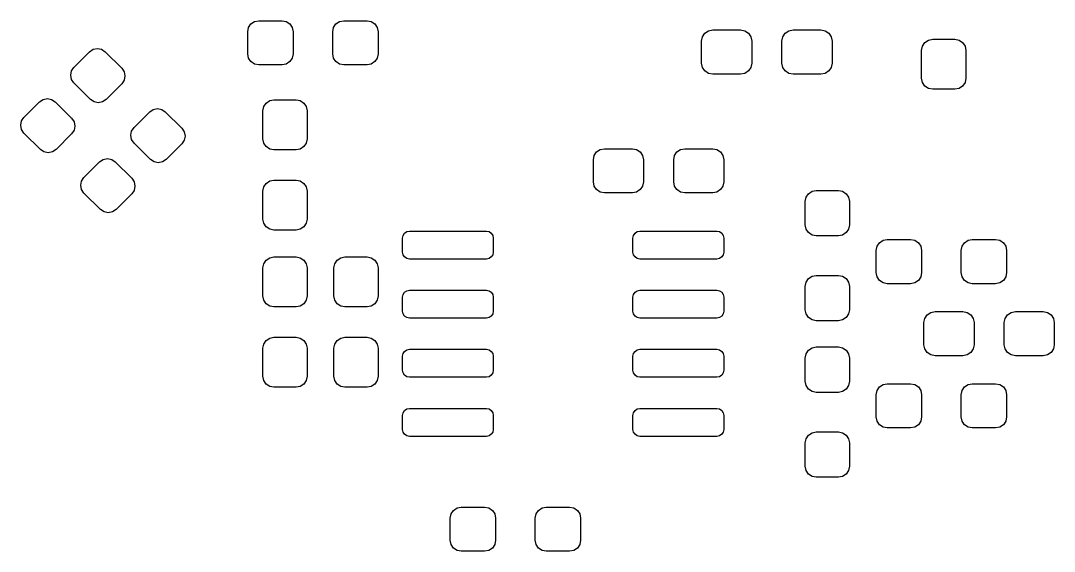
# Model space of a CAD drawing. Extents: x 102.9 to 148.3, y -104.1 to -77.3.
# Drawn here: x 126.12 to 148.32, y -104.12 to -92.72 of the extents above; entities that cross this region are included whole.
import ezdxf

# ---------------------------------------------------------------- set-up
doc = ezdxf.new("R2010")
doc.units = 0
doc.layers.add('BLACK', color=7, linetype='CONTINUOUS')

msp = doc.modelspace()

# ---------------------------------------------------------------- linework, layer by layer
at = {"layer": 'BLACK', "linetype": 'CONTINUOUS'}
for p, q in [((131.018079, -92.871613), (131.069562, -92.794562)), ((131.069562, -92.794562), (131.146613, -92.743079)), ((131.146613, -92.743079), (131.2375, -92.725)), ((131.2375, -92.725), (131.7375, -92.725)), ((131.7375, -92.725), (131.828387, -92.743079)), ((131.828387, -92.743079), (131.905438, -92.794562)), ((131.905438, -92.794562), (131.956921, -92.871613)), ((132.843079, -92.871613), (132.894562, -92.794562)), ((132.894562, -92.794562), (132.971613, -92.743079)), ((132.971613, -92.743079), (133.0625, -92.725)), ((133.0625, -92.725), (133.5625, -92.725)), ((133.5625, -92.725), (133.653387, -92.743079)), ((133.653387, -92.743079), (133.730438, -92.794562)), ((133.730438, -92.794562), (133.781921, -92.871613)), ((131, -92.9625), (131.018079, -92.871613)), ((131, -93.4375), (131, -92.9625)), ((131.956921, -92.871613), (131.975, -92.9625)), ((131.975, -92.9625), (131.975, -93.4375)), ((132.825, -92.9625), (132.843079, -92.871613)), ((132.825, -93.4375), (132.825, -92.9625)), ((133.781921, -92.871613), (133.8, -92.9625)), ((133.8, -92.9625), (133.8, -93.4375)), ((140.768079, -93.071613), (140.819562, -92.994562)), ((140.819562, -92.994562), (140.896613, -92.943079)), ((140.896613, -92.943079), (140.9875, -92.925)), ((140.9875, -92.925), (141.5875, -92.925)), ((141.5875, -92.925), (141.678387, -92.943079)), ((141.678387, -92.943079), (141.755438, -92.994562)), ((141.755438, -92.994562), (141.806921, -93.071613)), ((142.493079, -93.071613), (142.544562, -92.994562)), ((142.544562, -92.994562), (142.621613, -92.943079)), ((142.621613, -92.943079), (142.7125, -92.925)), ((142.7125, -92.925), (143.3125, -92.925)), ((143.3125, -92.925), (143.403387, -92.943079)), ((143.403387, -92.943079), (143.480438, -92.994562)), ((143.480438, -92.994562), (143.531921, -93.071613)), ((140.75, -93.1625), (140.768079, -93.071613)), ((140.75, -93.6375), (140.75, -93.1625)), ((141.806921, -93.071613), (141.825, -93.1625)), ((141.825, -93.1625), (141.825, -93.6375)), ((142.475, -93.1625), (142.493079, -93.071613)), ((142.475, -93.6375), (142.475, -93.1625)), ((143.531921, -93.071613), (143.55, -93.1625)), ((143.55, -93.1625), (143.55, -93.6375)), ((145.493079, -93.271613), (145.544562, -93.194562)), ((145.544562, -93.194562), (145.621613, -93.143079)), ((145.621613, -93.143079), (145.7125, -93.125)), ((145.7125, -93.125), (146.1875, -93.125)), ((146.1875, -93.125), (146.278387, -93.143079)), ((146.278387, -93.143079), (146.355438, -93.194562)), ((146.355438, -93.194562), (146.406921, -93.271613)), ((127.267113, -93.727988), (127.602988, -93.392113)), ((127.602988, -93.392113), (127.680039, -93.34063)), ((127.680039, -93.34063), (127.770926, -93.32255)), ((127.770926, -93.32255), (127.861813, -93.34063)), ((127.861813, -93.34063), (127.938864, -93.392113)), ((127.938864, -93.392113), (128.292417, -93.745666)), ((131.018079, -93.528387), (131, -93.4375)), ((131.975, -93.4375), (131.956921, -93.528387)), ((132.843079, -93.528387), (132.825, -93.4375)), ((133.8, -93.4375), (133.781921, -93.528387)), ((145.475, -93.3625), (145.493079, -93.271613)), ((145.475, -93.9625), (145.475, -93.3625)), ((146.406921, -93.271613), (146.425, -93.3625)), ((146.425, -93.3625), (146.425, -93.9625)), ((131.069562, -93.605438), (131.018079, -93.528387)), ((131.146613, -93.656921), (131.069562, -93.605438)), ((131.2375, -93.675), (131.146613, -93.656921)), ((131.7375, -93.675), (131.2375, -93.675)), ((131.828387, -93.656921), (131.7375, -93.675)), ((131.905438, -93.605438), (131.828387, -93.656921)), ((131.956921, -93.528387), (131.905438, -93.605438)), ((132.894562, -93.605438), (132.843079, -93.528387)), ((132.971613, -93.656921), (132.894562, -93.605438)), ((133.0625, -93.675), (132.971613, -93.656921)), ((133.5625, -93.675), (133.0625, -93.675)), ((133.653387, -93.656921), (133.5625, -93.675)), ((133.730438, -93.605438), (133.653387, -93.656921)), ((133.781921, -93.528387), (133.730438, -93.605438)), ((140.768079, -93.728387), (140.75, -93.6375)), ((141.825, -93.6375), (141.806921, -93.728387)), ((142.493079, -93.728387), (142.475, -93.6375)), ((143.55, -93.6375), (143.531921, -93.728387)), ((127.19755, -93.895926), (127.21563, -93.805039)), ((127.21563, -93.986813), (127.19755, -93.895926)), ((127.21563, -93.805039), (127.267113, -93.727988)), ((128.292417, -93.745666), (128.3439, -93.822717)), ((128.3439, -93.822717), (128.36198, -93.913604)), ((128.36198, -93.913604), (128.3439, -94.004491)), ((140.819562, -93.805438), (140.768079, -93.728387)), ((140.896613, -93.856921), (140.819562, -93.805438)), ((140.9875, -93.875), (140.896613, -93.856921)), ((141.5875, -93.875), (140.9875, -93.875)), ((141.678387, -93.856921), (141.5875, -93.875)), ((141.755438, -93.805438), (141.678387, -93.856921)), ((141.806921, -93.728387), (141.755438, -93.805438)), ((142.544562, -93.805438), (142.493079, -93.728387)), ((142.621613, -93.856921), (142.544562, -93.805438)), ((142.7125, -93.875), (142.621613, -93.856921)), ((143.3125, -93.875), (142.7125, -93.875)), ((143.403387, -93.856921), (143.3125, -93.875)), ((143.480438, -93.805438), (143.403387, -93.856921)), ((143.531921, -93.728387), (143.480438, -93.805438)), ((127.267113, -94.063864), (127.21563, -93.986813)), ((127.620666, -94.417417), (127.267113, -94.063864)), ((128.292417, -94.081542), (127.956542, -94.417417)), ((128.3439, -94.004491), (128.292417, -94.081542)), ((145.493079, -94.053387), (145.475, -93.9625)), ((145.544562, -94.130438), (145.493079, -94.053387)), ((145.621613, -94.181921), (145.544562, -94.130438)), ((146.355438, -94.130438), (146.278387, -94.181921)), ((146.406921, -94.053387), (146.355438, -94.130438)), ((146.425, -93.9625), (146.406921, -94.053387)), ((145.7125, -94.2), (145.621613, -94.181921)), ((146.1875, -94.2), (145.7125, -94.2)), ((146.278387, -94.181921), (146.1875, -94.2)), ((126.192113, -94.802988), (126.527988, -94.467113)), ((126.527988, -94.467113), (126.605039, -94.41563)), ((126.605039, -94.41563), (126.695926, -94.39755)), ((126.695926, -94.39755), (126.786813, -94.41563)), ((126.786813, -94.41563), (126.863864, -94.467113)), ((126.863864, -94.467113), (127.217417, -94.820666)), ((127.697717, -94.4689), (127.620666, -94.417417)), ((127.788604, -94.48698), (127.697717, -94.4689)), ((127.879491, -94.4689), (127.788604, -94.48698)), ((127.956542, -94.417417), (127.879491, -94.4689)), ((131.325, -94.6625), (131.343079, -94.571613)), ((131.343079, -94.571613), (131.394562, -94.494562)), ((131.394562, -94.494562), (131.471613, -94.443079)), ((131.471613, -94.443079), (131.5625, -94.425)), ((131.5625, -94.425), (132.0375, -94.425)), ((132.0375, -94.425), (132.128387, -94.443079)), ((132.128387, -94.443079), (132.205438, -94.494562)), ((132.205438, -94.494562), (132.256921, -94.571613)), ((132.256921, -94.571613), (132.275, -94.6625)), ((126.14063, -94.880039), (126.192113, -94.802988)), ((128.557583, -95.018458), (128.893458, -94.682583)), ((128.893458, -94.682583), (128.970509, -94.6311)), ((128.970509, -94.6311), (129.061396, -94.61302)), ((129.061396, -94.61302), (129.152283, -94.6311)), ((129.152283, -94.6311), (129.229334, -94.682583)), ((129.229334, -94.682583), (129.582887, -95.036136)), ((131.325, -95.2625), (131.325, -94.6625)), ((132.275, -94.6625), (132.275, -95.2625)), ((126.12255, -94.970926), (126.14063, -94.880039)), ((126.14063, -95.061813), (126.12255, -94.970926)), ((127.217417, -94.820666), (127.2689, -94.897717)), ((127.2689, -94.897717), (127.28698, -94.988604)), ((127.28698, -94.988604), (127.2689, -95.079491)), ((128.5061, -95.095509), (128.557583, -95.018458)), ((126.192113, -95.138864), (126.14063, -95.061813)), ((126.545666, -95.492417), (126.192113, -95.138864)), ((127.217417, -95.156542), (126.881542, -95.492417)), ((127.2689, -95.079491), (127.217417, -95.156542)), ((128.48802, -95.186396), (128.5061, -95.095509)), ((128.5061, -95.277283), (128.48802, -95.186396)), ((129.582887, -95.036136), (129.63437, -95.113187)), ((129.63437, -95.113187), (129.65245, -95.204074)), ((129.65245, -95.204074), (129.63437, -95.294961)), ((128.557583, -95.354334), (128.5061, -95.277283)), ((128.911136, -95.707887), (128.557583, -95.354334)), ((129.582887, -95.372012), (129.247012, -95.707887)), ((129.63437, -95.294961), (129.582887, -95.372012)), ((131.343079, -95.353387), (131.325, -95.2625)), ((131.394562, -95.430438), (131.343079, -95.353387)), ((131.471613, -95.481921), (131.394562, -95.430438)), ((132.205438, -95.430438), (132.128387, -95.481921)), ((132.256921, -95.353387), (132.205438, -95.430438)), ((132.275, -95.2625), (132.256921, -95.353387)), ((126.622717, -95.5439), (126.545666, -95.492417)), ((126.713604, -95.56198), (126.622717, -95.5439)), ((126.804491, -95.5439), (126.713604, -95.56198)), ((126.881542, -95.492417), (126.804491, -95.5439)), ((127.895509, -95.7061), (127.986396, -95.68802)), ((127.986396, -95.68802), (128.077283, -95.7061)), ((131.5625, -95.5), (131.471613, -95.481921)), ((132.0375, -95.5), (131.5625, -95.5)), ((132.128387, -95.481921), (132.0375, -95.5)), ((138.425, -95.7125), (138.443079, -95.621613)), ((138.443079, -95.621613), (138.494562, -95.544562)), ((138.494562, -95.544562), (138.571613, -95.493079)), ((138.571613, -95.493079), (138.6625, -95.475)), ((138.6625, -95.475), (139.2625, -95.475)), ((139.2625, -95.475), (139.353387, -95.493079)), ((139.353387, -95.493079), (139.430438, -95.544562)), ((139.430438, -95.544562), (139.481921, -95.621613)), ((139.481921, -95.621613), (139.5, -95.7125)), ((140.15, -95.7125), (140.168079, -95.621613)), ((140.168079, -95.621613), (140.219562, -95.544562)), ((140.219562, -95.544562), (140.296613, -95.493079)), ((140.296613, -95.493079), (140.3875, -95.475)), ((140.3875, -95.475), (140.9875, -95.475)), ((140.9875, -95.475), (141.078387, -95.493079)), ((141.078387, -95.493079), (141.155438, -95.544562)), ((141.155438, -95.544562), (141.206921, -95.621613)), ((141.206921, -95.621613), (141.225, -95.7125)), ((127.482583, -96.093458), (127.818458, -95.757583)), ((127.818458, -95.757583), (127.895509, -95.7061)), ((128.077283, -95.7061), (128.154334, -95.757583)), ((128.154334, -95.757583), (128.507887, -96.111136)), ((128.988187, -95.75937), (128.911136, -95.707887)), ((129.079074, -95.77745), (128.988187, -95.75937)), ((129.169961, -95.75937), (129.079074, -95.77745)), ((129.247012, -95.707887), (129.169961, -95.75937)), ((138.425, -96.1875), (138.425, -95.7125)), ((139.5, -95.7125), (139.5, -96.1875)), ((140.15, -96.1875), (140.15, -95.7125)), ((141.225, -95.7125), (141.225, -96.1875)), ((127.4311, -96.170509), (127.482583, -96.093458)), ((128.507887, -96.111136), (128.55937, -96.188187)), ((127.41302, -96.261396), (127.4311, -96.170509)), ((127.4311, -96.352283), (127.41302, -96.261396)), ((127.482583, -96.429334), (127.4311, -96.352283)), ((128.55937, -96.188187), (128.57745, -96.279074)), ((128.57745, -96.279074), (128.55937, -96.369961)), ((131.325, -96.3875), (131.343079, -96.296613)), ((131.343079, -96.296613), (131.394562, -96.219562)), ((131.394562, -96.219562), (131.471613, -96.168079)), ((131.471613, -96.168079), (131.5625, -96.15)), ((131.5625, -96.15), (132.0375, -96.15)), ((132.0375, -96.15), (132.128387, -96.168079)), ((132.128387, -96.168079), (132.205438, -96.219562)), ((132.205438, -96.219562), (132.256921, -96.296613)), ((132.256921, -96.296613), (132.275, -96.3875)), ((138.443079, -96.278387), (138.425, -96.1875)), ((138.494562, -96.355438), (138.443079, -96.278387)), ((138.571613, -96.406921), (138.494562, -96.355438)), ((139.430438, -96.355438), (139.353387, -96.406921)), ((139.481921, -96.278387), (139.430438, -96.355438)), ((139.5, -96.1875), (139.481921, -96.278387)), ((140.168079, -96.278387), (140.15, -96.1875)), ((140.219562, -96.355438), (140.168079, -96.278387)), ((140.296613, -96.406921), (140.219562, -96.355438)), ((141.155438, -96.355438), (141.078387, -96.406921)), ((141.206921, -96.278387), (141.155438, -96.355438)), ((141.225, -96.1875), (141.206921, -96.278387)), ((127.836136, -96.782887), (127.482583, -96.429334)), ((128.507887, -96.447012), (128.172012, -96.782887)), ((128.55937, -96.369961), (128.507887, -96.447012)), ((131.325, -96.9875), (131.325, -96.3875)), ((132.275, -96.3875), (132.275, -96.9875)), ((138.6625, -96.425), (138.571613, -96.406921)), ((139.2625, -96.425), (138.6625, -96.425)), ((139.353387, -96.406921), (139.2625, -96.425)), ((140.3875, -96.425), (140.296613, -96.406921)), ((140.9875, -96.425), (140.3875, -96.425)), ((141.078387, -96.406921), (140.9875, -96.425)), ((142.975, -96.61), (142.993079, -96.519113)), ((142.993079, -96.519113), (143.044562, -96.442062)), ((143.044562, -96.442062), (143.121613, -96.390579)), ((143.121613, -96.390579), (143.2125, -96.3725)), ((143.2125, -96.3725), (143.6875, -96.3725)), ((143.6875, -96.3725), (143.778387, -96.390579)), ((143.778387, -96.390579), (143.855438, -96.442062)), ((143.855438, -96.442062), (143.906921, -96.519113)), ((143.906921, -96.519113), (143.925, -96.61)), ((127.913187, -96.83437), (127.836136, -96.782887)), ((128.172012, -96.782887), (128.094961, -96.83437)), ((142.975, -97.11), (142.975, -96.61)), ((143.925, -96.61), (143.925, -97.11)), ((128.004074, -96.85245), (127.913187, -96.83437)), ((128.094961, -96.83437), (128.004074, -96.85245)), ((131.343079, -97.078387), (131.325, -96.9875)), ((132.275, -96.9875), (132.256921, -97.078387)), ((131.394562, -97.155438), (131.343079, -97.078387)), ((131.471613, -97.206921), (131.394562, -97.155438)), ((131.5625, -97.225), (131.471613, -97.206921)), ((132.0375, -97.225), (131.5625, -97.225)), ((132.128387, -97.206921), (132.0375, -97.225)), ((132.205438, -97.155438), (132.128387, -97.206921)), ((132.256921, -97.078387), (132.205438, -97.155438)), ((134.417597, -97.256418), (134.475, -97.245)), ((134.475, -97.245), (136.125, -97.245)), ((136.125, -97.245), (136.182403, -97.256418)), ((139.367597, -97.256418), (139.425, -97.245)), ((139.425, -97.245), (141.075, -97.245)), ((141.075, -97.245), (141.132403, -97.256418)), ((142.993079, -97.200887), (142.975, -97.11)), ((143.044562, -97.277938), (142.993079, -97.200887)), ((143.906921, -97.200887), (143.855438, -97.277938)), ((143.925, -97.11), (143.906921, -97.200887)), ((134.325, -97.395), (134.336418, -97.337597)), ((134.325, -97.695), (134.325, -97.395)), ((134.336418, -97.337597), (134.368934, -97.288934)), ((134.368934, -97.288934), (134.417597, -97.256418)), ((136.182403, -97.256418), (136.231066, -97.288934)), ((136.231066, -97.288934), (136.263582, -97.337597)), ((136.263582, -97.337597), (136.275, -97.395)), ((136.275, -97.395), (136.275, -97.695)), ((139.275, -97.395), (139.286418, -97.337597)), ((139.275, -97.695), (139.275, -97.395)), ((139.286418, -97.337597), (139.318934, -97.288934)), ((139.318934, -97.288934), (139.367597, -97.256418)), ((141.132403, -97.256418), (141.181066, -97.288934)), ((141.181066, -97.288934), (141.213582, -97.337597)), ((141.213582, -97.337597), (141.225, -97.395)), ((141.225, -97.395), (141.225, -97.695)), ((143.121613, -97.329421), (143.044562, -97.277938)), ((143.2125, -97.3475), (143.121613, -97.329421)), ((143.6875, -97.3475), (143.2125, -97.3475)), ((143.778387, -97.329421), (143.6875, -97.3475)), ((143.855438, -97.277938), (143.778387, -97.329421)), ((144.569562, -97.494562), (144.646613, -97.443079)), ((144.646613, -97.443079), (144.7375, -97.425)), ((144.7375, -97.425), (145.2375, -97.425)), ((145.2375, -97.425), (145.328387, -97.443079)), ((145.328387, -97.443079), (145.405438, -97.494562)), ((146.394562, -97.494562), (146.471613, -97.443079)), ((146.471613, -97.443079), (146.5625, -97.425)), ((146.5625, -97.425), (147.0625, -97.425)), ((147.0625, -97.425), (147.153387, -97.443079)), ((147.153387, -97.443079), (147.230438, -97.494562)), ((144.5, -97.6625), (144.518079, -97.571613)), ((144.5, -98.1375), (144.5, -97.6625)), ((144.518079, -97.571613), (144.569562, -97.494562)), ((145.405438, -97.494562), (145.456921, -97.571613)), ((145.456921, -97.571613), (145.475, -97.6625)), ((145.475, -97.6625), (145.475, -98.1375)), ((146.325, -97.6625), (146.343079, -97.571613)), ((146.325, -98.1375), (146.325, -97.6625)), ((146.343079, -97.571613), (146.394562, -97.494562)), ((147.230438, -97.494562), (147.281921, -97.571613)), ((147.281921, -97.571613), (147.3, -97.6625)), ((147.3, -97.6625), (147.3, -98.1375)), ((131.343079, -97.946613), (131.394562, -97.869562)), ((131.394562, -97.869562), (131.471613, -97.818079)), ((131.471613, -97.818079), (131.5625, -97.8)), ((131.5625, -97.8), (132.0375, -97.8)), ((132.0375, -97.8), (132.128387, -97.818079)), ((132.128387, -97.818079), (132.205438, -97.869562)), ((132.205438, -97.869562), (132.256921, -97.946613)), ((132.868079, -97.946613), (132.919562, -97.869562)), ((132.919562, -97.869562), (132.996613, -97.818079)), ((132.996613, -97.818079), (133.0875, -97.8)), ((133.0875, -97.8), (133.5625, -97.8)), ((133.5625, -97.8), (133.653387, -97.818079)), ((133.653387, -97.818079), (133.730438, -97.869562)), ((133.730438, -97.869562), (133.781921, -97.946613)), ((134.336418, -97.752403), (134.325, -97.695)), ((134.368934, -97.801066), (134.336418, -97.752403)), ((134.417597, -97.833582), (134.368934, -97.801066)), ((134.475, -97.845), (134.417597, -97.833582)), ((136.125, -97.845), (134.475, -97.845)), ((136.182403, -97.833582), (136.125, -97.845)), ((136.231066, -97.801066), (136.182403, -97.833582)), ((136.263582, -97.752403), (136.231066, -97.801066)), ((136.275, -97.695), (136.263582, -97.752403)), ((139.286418, -97.752403), (139.275, -97.695)), ((139.318934, -97.801066), (139.286418, -97.752403)), ((139.367597, -97.833582), (139.318934, -97.801066)), ((139.425, -97.845), (139.367597, -97.833582)), ((141.075, -97.845), (139.425, -97.845)), ((141.132403, -97.833582), (141.075, -97.845)), ((141.181066, -97.801066), (141.132403, -97.833582)), ((141.213582, -97.752403), (141.181066, -97.801066)), ((141.225, -97.695), (141.213582, -97.752403)), ((131.325, -98.0375), (131.343079, -97.946613)), ((131.325, -98.6375), (131.325, -98.0375)), ((132.256921, -97.946613), (132.275, -98.0375)), ((132.275, -98.0375), (132.275, -98.6375)), ((132.85, -98.0375), (132.868079, -97.946613)), ((132.85, -98.6375), (132.85, -98.0375)), ((133.781921, -97.946613), (133.8, -98.0375)), ((133.8, -98.0375), (133.8, -98.6375)), ((142.975, -98.435), (142.993079, -98.344113)), ((142.993079, -98.344113), (143.044562, -98.267062)), ((143.044562, -98.267062), (143.121613, -98.215579)), ((143.121613, -98.215579), (143.2125, -98.1975)), ((143.2125, -98.1975), (143.6875, -98.1975)), ((143.6875, -98.1975), (143.778387, -98.215579)), ((143.778387, -98.215579), (143.855438, -98.267062)), ((143.855438, -98.267062), (143.906921, -98.344113)), ((143.906921, -98.344113), (143.925, -98.435)), ((144.518079, -98.228387), (144.5, -98.1375)), ((144.569562, -98.305438), (144.518079, -98.228387)), ((144.646613, -98.356921), (144.569562, -98.305438)), ((145.405438, -98.305438), (145.328387, -98.356921)), ((145.456921, -98.228387), (145.405438, -98.305438)), ((145.475, -98.1375), (145.456921, -98.228387)), ((146.343079, -98.228387), (146.325, -98.1375)), ((146.394562, -98.305438), (146.343079, -98.228387)), ((146.471613, -98.356921), (146.394562, -98.305438)), ((147.230438, -98.305438), (147.153387, -98.356921)), ((147.281921, -98.228387), (147.230438, -98.305438)), ((147.3, -98.1375), (147.281921, -98.228387)), ((134.336418, -98.607597), (134.368934, -98.558934)), ((134.368934, -98.558934), (134.417597, -98.526418)), ((134.417597, -98.526418), (134.475, -98.515)), ((134.475, -98.515), (136.125, -98.515)), ((136.125, -98.515), (136.182403, -98.526418)), ((136.182403, -98.526418), (136.231066, -98.558934)), ((136.231066, -98.558934), (136.263582, -98.607597)), ((139.286418, -98.607597), (139.318934, -98.558934)), ((139.318934, -98.558934), (139.367597, -98.526418)), ((139.367597, -98.526418), (139.425, -98.515)), ((139.425, -98.515), (141.075, -98.515)), ((141.075, -98.515), (141.132403, -98.526418)), ((141.132403, -98.526418), (141.181066, -98.558934)), ((141.181066, -98.558934), (141.213582, -98.607597)), ((142.975, -98.935), (142.975, -98.435)), ((143.925, -98.435), (143.925, -98.935)), ((144.7375, -98.375), (144.646613, -98.356921)), ((145.2375, -98.375), (144.7375, -98.375)), ((145.328387, -98.356921), (145.2375, -98.375)), ((146.5625, -98.375), (146.471613, -98.356921)), ((147.0625, -98.375), (146.5625, -98.375)), ((147.153387, -98.356921), (147.0625, -98.375)), ((131.343079, -98.728387), (131.325, -98.6375)), ((131.394562, -98.805438), (131.343079, -98.728387)), ((132.256921, -98.728387), (132.205438, -98.805438)), ((132.275, -98.6375), (132.256921, -98.728387)), ((132.868079, -98.728387), (132.85, -98.6375)), ((132.919562, -98.805438), (132.868079, -98.728387)), ((133.781921, -98.728387), (133.730438, -98.805438)), ((133.8, -98.6375), (133.781921, -98.728387)), ((134.325, -98.665), (134.336418, -98.607597)), ((134.325, -98.965), (134.325, -98.665)), ((136.263582, -98.607597), (136.275, -98.665)), ((136.275, -98.665), (136.275, -98.965)), ((139.275, -98.665), (139.286418, -98.607597)), ((139.275, -98.965), (139.275, -98.665)), ((141.213582, -98.607597), (141.225, -98.665)), ((141.225, -98.665), (141.225, -98.965)), ((131.471613, -98.856921), (131.394562, -98.805438)), ((131.5625, -98.875), (131.471613, -98.856921)), ((132.0375, -98.875), (131.5625, -98.875)), ((132.128387, -98.856921), (132.0375, -98.875)), ((132.205438, -98.805438), (132.128387, -98.856921)), ((132.996613, -98.856921), (132.919562, -98.805438)), ((133.0875, -98.875), (132.996613, -98.856921)), ((133.5625, -98.875), (133.0875, -98.875)), ((133.653387, -98.856921), (133.5625, -98.875)), ((133.730438, -98.805438), (133.653387, -98.856921)), ((134.336418, -99.022403), (134.325, -98.965)), ((134.368934, -99.071066), (134.336418, -99.022403)), ((136.263582, -99.022403), (136.231066, -99.071066)), ((136.275, -98.965), (136.263582, -99.022403)), ((139.286418, -99.022403), (139.275, -98.965)), ((139.318934, -99.071066), (139.286418, -99.022403)), ((141.213582, -99.022403), (141.181066, -99.071066)), ((141.225, -98.965), (141.213582, -99.022403)), ((142.993079, -99.025887), (142.975, -98.935)), ((143.925, -98.935), (143.906921, -99.025887)), ((145.594562, -99.044562), (145.671613, -98.993079)), ((145.671613, -98.993079), (145.7625, -98.975)), ((145.7625, -98.975), (146.3625, -98.975)), ((146.3625, -98.975), (146.453387, -98.993079)), ((146.453387, -98.993079), (146.530438, -99.044562)), ((147.319562, -99.044562), (147.396613, -98.993079)), ((147.396613, -98.993079), (147.4875, -98.975)), ((147.4875, -98.975), (148.0875, -98.975)), ((148.0875, -98.975), (148.178387, -98.993079)), ((148.178387, -98.993079), (148.255438, -99.044562)), ((134.417597, -99.103582), (134.368934, -99.071066)), ((134.475, -99.115), (134.417597, -99.103582)), ((136.125, -99.115), (134.475, -99.115)), ((136.182403, -99.103582), (136.125, -99.115)), ((136.231066, -99.071066), (136.182403, -99.103582)), ((139.367597, -99.103582), (139.318934, -99.071066)), ((139.425, -99.115), (139.367597, -99.103582)), ((141.075, -99.115), (139.425, -99.115)), ((141.132403, -99.103582), (141.075, -99.115)), ((141.181066, -99.071066), (141.132403, -99.103582)), ((143.044562, -99.102938), (142.993079, -99.025887)), ((143.121613, -99.154421), (143.044562, -99.102938)), ((143.2125, -99.1725), (143.121613, -99.154421)), ((143.6875, -99.1725), (143.2125, -99.1725)), ((143.778387, -99.154421), (143.6875, -99.1725)), ((143.855438, -99.102938), (143.778387, -99.154421)), ((143.906921, -99.025887), (143.855438, -99.102938)), ((145.525, -99.2125), (145.543079, -99.121613)), ((145.525, -99.6875), (145.525, -99.2125)), ((145.543079, -99.121613), (145.594562, -99.044562)), ((146.530438, -99.044562), (146.581921, -99.121613)), ((146.581921, -99.121613), (146.6, -99.2125)), ((146.6, -99.2125), (146.6, -99.6875)), ((147.25, -99.2125), (147.268079, -99.121613)), ((147.25, -99.6875), (147.25, -99.2125)), ((147.268079, -99.121613), (147.319562, -99.044562)), ((148.255438, -99.044562), (148.306921, -99.121613)), ((148.306921, -99.121613), (148.325, -99.2125)), ((148.325, -99.2125), (148.325, -99.6875)), ((131.325, -99.7625), (131.343079, -99.671613)), ((131.343079, -99.671613), (131.394562, -99.594562)), ((131.394562, -99.594562), (131.471613, -99.543079)), ((131.471613, -99.543079), (131.5625, -99.525)), ((131.5625, -99.525), (132.0375, -99.525)), ((132.0375, -99.525), (132.128387, -99.543079)), ((132.128387, -99.543079), (132.205438, -99.594562)), ((132.205438, -99.594562), (132.256921, -99.671613)), ((132.256921, -99.671613), (132.275, -99.7625)), ((132.85, -99.7625), (132.868079, -99.671613)), ((132.868079, -99.671613), (132.919562, -99.594562)), ((132.919562, -99.594562), (132.996613, -99.543079)), ((132.996613, -99.543079), (133.0875, -99.525)), ((133.0875, -99.525), (133.5625, -99.525)), ((133.5625, -99.525), (133.653387, -99.543079)), ((133.653387, -99.543079), (133.730438, -99.594562)), ((133.730438, -99.594562), (133.781921, -99.671613)), ((133.781921, -99.671613), (133.8, -99.7625)), ((145.543079, -99.778387), (145.525, -99.6875)), ((146.6, -99.6875), (146.581921, -99.778387)), ((147.268079, -99.778387), (147.25, -99.6875)), ((148.325, -99.6875), (148.306921, -99.778387)), ((131.325, -100.3625), (131.325, -99.7625)), ((132.275, -99.7625), (132.275, -100.3625)), ((132.85, -100.3625), (132.85, -99.7625)), ((133.8, -99.7625), (133.8, -100.3625)), ((134.325, -99.935), (134.336418, -99.877597)), ((134.336418, -99.877597), (134.368934, -99.828934)), ((134.368934, -99.828934), (134.417597, -99.796418)), ((134.417597, -99.796418), (134.475, -99.785)), ((134.475, -99.785), (136.125, -99.785)), ((136.125, -99.785), (136.182403, -99.796418)), ((136.182403, -99.796418), (136.231066, -99.828934)), ((136.231066, -99.828934), (136.263582, -99.877597)), ((136.263582, -99.877597), (136.275, -99.935)), ((139.275, -99.935), (139.286418, -99.877597)), ((139.286418, -99.877597), (139.318934, -99.828934)), ((139.318934, -99.828934), (139.367597, -99.796418)), ((139.367597, -99.796418), (139.425, -99.785)), ((139.425, -99.785), (141.075, -99.785)), ((141.075, -99.785), (141.132403, -99.796418)), ((141.132403, -99.796418), (141.181066, -99.828934)), ((141.181066, -99.828934), (141.213582, -99.877597)), ((141.213582, -99.877597), (141.225, -99.935)), ((142.975, -99.9725), (142.993079, -99.881613)), ((142.993079, -99.881613), (143.044562, -99.804562)), ((143.044562, -99.804562), (143.121613, -99.753079)), ((143.121613, -99.753079), (143.2125, -99.735)), ((143.2125, -99.735), (143.6875, -99.735)), ((143.6875, -99.735), (143.778387, -99.753079)), ((143.778387, -99.753079), (143.855438, -99.804562)), ((143.855438, -99.804562), (143.906921, -99.881613)), ((143.906921, -99.881613), (143.925, -99.9725)), ((145.594562, -99.855438), (145.543079, -99.778387)), ((145.671613, -99.906921), (145.594562, -99.855438)), ((145.7625, -99.925), (145.671613, -99.906921)), ((146.453387, -99.906921), (146.3625, -99.925)), ((146.530438, -99.855438), (146.453387, -99.906921)), ((146.581921, -99.778387), (146.530438, -99.855438)), ((147.319562, -99.855438), (147.268079, -99.778387)), ((147.396613, -99.906921), (147.319562, -99.855438)), ((147.4875, -99.925), (147.396613, -99.906921)), ((148.178387, -99.906921), (148.0875, -99.925)), ((148.255438, -99.855438), (148.178387, -99.906921)), ((148.306921, -99.778387), (148.255438, -99.855438)), ((134.325, -100.235), (134.325, -99.935)), ((136.275, -99.935), (136.275, -100.235)), ((139.275, -100.235), (139.275, -99.935)), ((141.225, -99.935), (141.225, -100.235)), ((142.975, -100.4725), (142.975, -99.9725)), ((143.925, -99.9725), (143.925, -100.4725)), ((146.3625, -99.925), (145.7625, -99.925)), ((148.0875, -99.925), (147.4875, -99.925)), ((134.336418, -100.292403), (134.325, -100.235)), ((134.368934, -100.341066), (134.336418, -100.292403)), ((134.417597, -100.373582), (134.368934, -100.341066)), ((136.231066, -100.341066), (136.182403, -100.373582)), ((136.263582, -100.292403), (136.231066, -100.341066)), ((136.275, -100.235), (136.263582, -100.292403)), ((139.286418, -100.292403), (139.275, -100.235)), ((139.318934, -100.341066), (139.286418, -100.292403)), ((139.367597, -100.373582), (139.318934, -100.341066)), ((141.181066, -100.341066), (141.132403, -100.373582)), ((141.213582, -100.292403), (141.181066, -100.341066)), ((141.225, -100.235), (141.213582, -100.292403)), ((131.343079, -100.453387), (131.325, -100.3625)), ((131.394562, -100.530438), (131.343079, -100.453387)), ((131.471613, -100.581921), (131.394562, -100.530438)), ((132.205438, -100.530438), (132.128387, -100.581921)), ((132.256921, -100.453387), (132.205438, -100.530438)), ((132.275, -100.3625), (132.256921, -100.453387)), ((132.868079, -100.453387), (132.85, -100.3625)), ((132.919562, -100.530438), (132.868079, -100.453387)), ((132.996613, -100.581921), (132.919562, -100.530438)), ((133.730438, -100.530438), (133.653387, -100.581921)), ((133.781921, -100.453387), (133.730438, -100.530438)), ((133.8, -100.3625), (133.781921, -100.453387)), ((134.475, -100.385), (134.417597, -100.373582)), ((136.125, -100.385), (134.475, -100.385)), ((136.182403, -100.373582), (136.125, -100.385)), ((139.425, -100.385), (139.367597, -100.373582)), ((141.075, -100.385), (139.425, -100.385)), ((141.132403, -100.373582), (141.075, -100.385)), ((142.993079, -100.563387), (142.975, -100.4725)), ((143.044562, -100.640438), (142.993079, -100.563387)), ((143.906921, -100.563387), (143.855438, -100.640438)), ((143.925, -100.4725), (143.906921, -100.563387)), ((144.569562, -100.594562), (144.646613, -100.543079)), ((144.646613, -100.543079), (144.7375, -100.525)), ((144.7375, -100.525), (145.2375, -100.525)), ((145.2375, -100.525), (145.328387, -100.543079)), ((145.328387, -100.543079), (145.405438, -100.594562)), ((146.394562, -100.594562), (146.471613, -100.543079)), ((146.471613, -100.543079), (146.5625, -100.525)), ((146.5625, -100.525), (147.0625, -100.525)), ((147.0625, -100.525), (147.153387, -100.543079)), ((147.153387, -100.543079), (147.230438, -100.594562)), ((131.5625, -100.6), (131.471613, -100.581921)), ((132.0375, -100.6), (131.5625, -100.6)), ((132.128387, -100.581921), (132.0375, -100.6)), ((133.0875, -100.6), (132.996613, -100.581921)), ((133.5625, -100.6), (133.0875, -100.6)), ((133.653387, -100.581921), (133.5625, -100.6)), ((143.121613, -100.691921), (143.044562, -100.640438)), ((143.2125, -100.71), (143.121613, -100.691921)), ((143.6875, -100.71), (143.2125, -100.71)), ((143.778387, -100.691921), (143.6875, -100.71)), ((143.855438, -100.640438), (143.778387, -100.691921)), ((144.5, -100.7625), (144.518079, -100.671613)), ((144.5, -101.2375), (144.5, -100.7625)), ((144.518079, -100.671613), (144.569562, -100.594562)), ((145.405438, -100.594562), (145.456921, -100.671613)), ((145.456921, -100.671613), (145.475, -100.7625)), ((145.475, -100.7625), (145.475, -101.2375)), ((146.325, -100.7625), (146.343079, -100.671613)), ((146.325, -101.2375), (146.325, -100.7625)), ((146.343079, -100.671613), (146.394562, -100.594562)), ((147.230438, -100.594562), (147.281921, -100.671613)), ((147.281921, -100.671613), (147.3, -100.7625)), ((147.3, -100.7625), (147.3, -101.2375)), ((134.325, -101.205), (134.336418, -101.147597)), ((134.325, -101.505), (134.325, -101.205)), ((134.336418, -101.147597), (134.368934, -101.098934)), ((134.368934, -101.098934), (134.417597, -101.066418)), ((134.417597, -101.066418), (134.475, -101.055)), ((134.475, -101.055), (136.125, -101.055)), ((136.125, -101.055), (136.182403, -101.066418)), ((136.182403, -101.066418), (136.231066, -101.098934)), ((136.231066, -101.098934), (136.263582, -101.147597)), ((136.263582, -101.147597), (136.275, -101.205)), ((136.275, -101.205), (136.275, -101.505)), ((139.275, -101.205), (139.286418, -101.147597)), ((139.275, -101.505), (139.275, -101.205)), ((139.286418, -101.147597), (139.318934, -101.098934)), ((139.318934, -101.098934), (139.367597, -101.066418)), ((139.367597, -101.066418), (139.425, -101.055)), ((139.425, -101.055), (141.075, -101.055)), ((141.075, -101.055), (141.132403, -101.066418)), ((141.132403, -101.066418), (141.181066, -101.098934)), ((141.181066, -101.098934), (141.213582, -101.147597)), ((141.213582, -101.147597), (141.225, -101.205)), ((141.225, -101.205), (141.225, -101.505)), ((144.518079, -101.328387), (144.5, -101.2375)), ((145.475, -101.2375), (145.456921, -101.328387)), ((146.343079, -101.328387), (146.325, -101.2375)), ((147.3, -101.2375), (147.281921, -101.328387)), ((144.569562, -101.405438), (144.518079, -101.328387)), ((144.646613, -101.456921), (144.569562, -101.405438)), ((144.7375, -101.475), (144.646613, -101.456921)), ((145.328387, -101.456921), (145.2375, -101.475)), ((145.405438, -101.405438), (145.328387, -101.456921)), ((145.456921, -101.328387), (145.405438, -101.405438)), ((146.394562, -101.405438), (146.343079, -101.328387)), ((146.471613, -101.456921), (146.394562, -101.405438)), ((146.5625, -101.475), (146.471613, -101.456921)), ((147.153387, -101.456921), (147.0625, -101.475)), ((147.230438, -101.405438), (147.153387, -101.456921)), ((147.281921, -101.328387), (147.230438, -101.405438)), ((134.336418, -101.562403), (134.325, -101.505)), ((134.368934, -101.611066), (134.336418, -101.562403)), ((134.417597, -101.643582), (134.368934, -101.611066)), ((134.475, -101.655), (134.417597, -101.643582)), ((136.125, -101.655), (134.475, -101.655)), ((136.182403, -101.643582), (136.125, -101.655)), ((136.231066, -101.611066), (136.182403, -101.643582)), ((136.263582, -101.562403), (136.231066, -101.611066)), ((136.275, -101.505), (136.263582, -101.562403)), ((139.286418, -101.562403), (139.275, -101.505)), ((139.318934, -101.611066), (139.286418, -101.562403)), ((139.367597, -101.643582), (139.318934, -101.611066)), ((139.425, -101.655), (139.367597, -101.643582)), ((141.075, -101.655), (139.425, -101.655)), ((141.132403, -101.643582), (141.075, -101.655)), ((141.181066, -101.611066), (141.132403, -101.643582)), ((141.213582, -101.562403), (141.181066, -101.611066)), ((141.225, -101.505), (141.213582, -101.562403)), ((142.993079, -101.706613), (143.044562, -101.629562)), ((143.044562, -101.629562), (143.121613, -101.578079)), ((143.121613, -101.578079), (143.2125, -101.56)), ((143.2125, -101.56), (143.6875, -101.56)), ((143.6875, -101.56), (143.778387, -101.578079)), ((143.778387, -101.578079), (143.855438, -101.629562)), ((143.855438, -101.629562), (143.906921, -101.706613)), ((145.2375, -101.475), (144.7375, -101.475)), ((147.0625, -101.475), (146.5625, -101.475)), ((142.975, -101.7975), (142.993079, -101.706613)), ((142.975, -102.2975), (142.975, -101.7975)), ((143.906921, -101.706613), (143.925, -101.7975)), ((143.925, -101.7975), (143.925, -102.2975)), ((142.993079, -102.388387), (142.975, -102.2975)), ((143.925, -102.2975), (143.906921, -102.388387)), ((143.044562, -102.465438), (142.993079, -102.388387)), ((143.121613, -102.516921), (143.044562, -102.465438)), ((143.2125, -102.535), (143.121613, -102.516921)), ((143.6875, -102.535), (143.2125, -102.535)), ((143.778387, -102.516921), (143.6875, -102.535)), ((143.855438, -102.465438), (143.778387, -102.516921)), ((143.906921, -102.388387), (143.855438, -102.465438)), ((135.419562, -103.244562), (135.496613, -103.193079)), ((135.496613, -103.193079), (135.5875, -103.175)), ((135.5875, -103.175), (136.0875, -103.175)), ((136.0875, -103.175), (136.178387, -103.193079)), ((136.178387, -103.193079), (136.255438, -103.244562)), ((137.244562, -103.244562), (137.321613, -103.193079)), ((137.321613, -103.193079), (137.4125, -103.175)), ((137.4125, -103.175), (137.9125, -103.175)), ((137.9125, -103.175), (138.003387, -103.193079)), ((138.003387, -103.193079), (138.080438, -103.244562)), ((135.35, -103.4125), (135.368079, -103.321613)), ((135.35, -103.8875), (135.35, -103.4125)), ((135.368079, -103.321613), (135.419562, -103.244562)), ((136.255438, -103.244562), (136.306921, -103.321613)), ((136.306921, -103.321613), (136.325, -103.4125)), ((136.325, -103.4125), (136.325, -103.8875)), ((137.175, -103.4125), (137.193079, -103.321613)), ((137.175, -103.8875), (137.175, -103.4125)), ((137.193079, -103.321613), (137.244562, -103.244562)), ((138.080438, -103.244562), (138.131921, -103.321613)), ((138.131921, -103.321613), (138.15, -103.4125)), ((138.15, -103.4125), (138.15, -103.8875)), ((135.368079, -103.978387), (135.35, -103.8875)), ((136.325, -103.8875), (136.306921, -103.978387)), ((137.193079, -103.978387), (137.175, -103.8875)), ((138.15, -103.8875), (138.131921, -103.978387)), ((135.419562, -104.055438), (135.368079, -103.978387)), ((135.496613, -104.106921), (135.419562, -104.055438)), ((135.5875, -104.125), (135.496613, -104.106921)), ((136.0875, -104.125), (135.5875, -104.125)), ((136.178387, -104.106921), (136.0875, -104.125)), ((136.255438, -104.055438), (136.178387, -104.106921)), ((136.306921, -103.978387), (136.255438, -104.055438)), ((137.244562, -104.055438), (137.193079, -103.978387)), ((137.321613, -104.106921), (137.244562, -104.055438)), ((137.4125, -104.125), (137.321613, -104.106921)), ((137.9125, -104.125), (137.4125, -104.125)), ((138.003387, -104.106921), (137.9125, -104.125)), ((138.080438, -104.055438), (138.003387, -104.106921)), ((138.131921, -103.978387), (138.080438, -104.055438))]:
    msp.add_line(p, q, dxfattribs=at)

doc.saveas('drawing.dxf')
